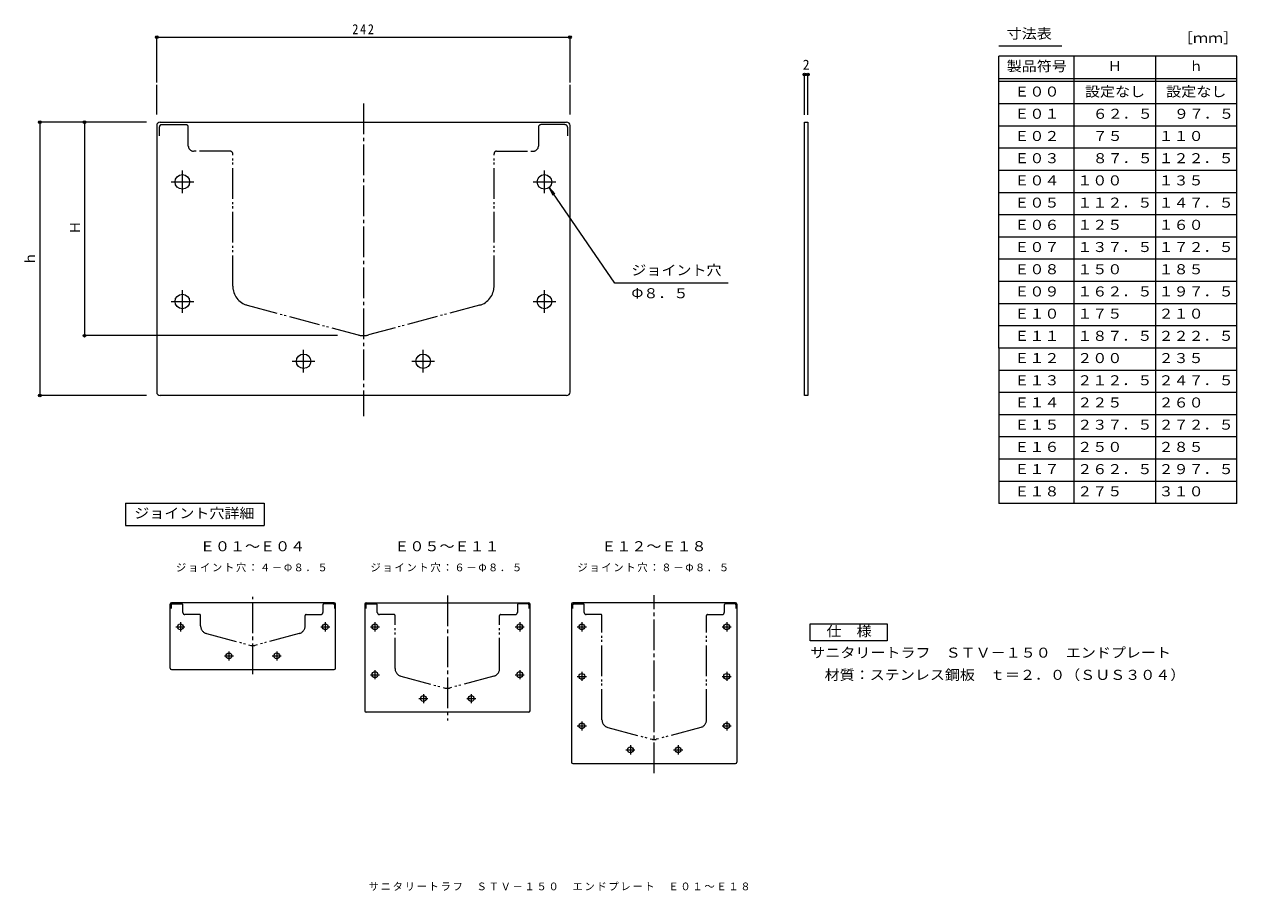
# Model space of a CAD drawing. Units: millimetres, scale not verified, with parts at other scales. Extents: x -357 to 353, y -266 to 242.
import ezdxf
from ezdxf.enums import TextEntityAlignment as Align

# ---------------------------------------------------------------- set-up
doc = ezdxf.new("R2010")
doc.units = ezdxf.units.MM
doc.header["$LTSCALE"] = 2
doc.header["$PDMODE"] = 32
doc.header["$PDSIZE"] = 1.6
doc.linetypes.add('CHAIN2', pattern=[12, 9, -1, 1, -1])
doc.linetypes.add('DOUBLE_CHAIN2', pattern=[12.8, 9, -1, 0.6, -0.6, 0.6, -1])
for name, color, linetype, lineweight in [('0-0_通り芯', 4, 'DOUBLE_CHAIN2', 9), ('0-F_092', 7, 'Continuous', 9), ('1-0_1-0ﾚｲﾔ', 4, 'Continuous', 9), ('1-1_1-1ﾚｲﾔ', 7, 'CHAIN2', 9), ('1-F_Hojo', 4, 'DOUBLE_CHAIN2', 9), ('2-0__2-c_Shi', 7, 'Continuous', 9), ('3-0__2-a_N_s', 2, 'Continuous', 9)]:
    doc.layers.add(name, color=color, linetype=linetype, lineweight=lineweight)
for name, color, linetype in [('2-F_2-Fﾚｲﾔ', 2, 'Continuous'), ('3-F', 2, 'Continuous'), ('F-F_F-Fﾚｲﾔ', 7, 'Continuous')]:
    doc.layers.add(name, color=color, linetype=linetype)
doc.styles.add('ＭＳ ゴシック', font='')
doc.styles.get('ＭＳ ゴシック').set_extended_font_data('MS Gothic')

msp = doc.modelspace()

# ---------------------------------------------------------------- linework, layer by layer
at = {"layer": '0-0_通り芯', "color": 7, "linetype": 'CHAIN2'}
msp.add_line((-158.205, 195.217), (-158.205, 12.101), dxfattribs=at)
at = {"layer": '0-0_通り芯', "linetype": 'Continuous'}
for p, q in [((-279.205, 182.335), (-279.205, 26.335)), ((-277.205, 184.335), (-39.205, 184.335)), ((-37.205, 26.335), (-37.205, 182.335)), ((100.076, 24.335), (100.076, 184.335)), ((-39.205, 24.335), (-277.205, 24.335))]:
    msp.add_line(p, q, dxfattribs=at)
at = {"layer": '0-0_通り芯'}
for p, q in [((-277.705, 181.335), (-277.705, 176.335)), ((-276.205, 182.835), (-262.205, 182.835)), ((-260.705, 170.335), (-260.705, 181.335)), ((-55.705, 181.335), (-55.705, 170.335)), ((-40.205, 182.835), (-54.205, 182.835)), ((-38.705, 181.335), (-38.705, 176.335)), ((-236.205, 167.335), (-257.705, 167.335)), ((-234.705, 88.251), (-234.705, 165.835)), ((-81.705, 88.252), (-81.705, 165.835)), ((-80.205, 167.335), (-58.705, 167.335)), ((-226.181, 77.143), (-161.181, 59.727)), ((-90.228, 77.143), (-155.228, 59.727))]:
    msp.add_line(p, q, dxfattribs=at)
at = {"layer": '0-0_通り芯', "linetype": 'CHAIN2'}
for p, q in [((-270.835, 149.335), (-257.575, 149.335)), ((-264.205, 142.705), (-264.205, 155.97)), ((-58.835, 149.335), (-45.575, 149.335)), ((-52.205, 142.705), (-52.205, 155.97)), ((-264.205, 72.705), (-264.205, 85.97)), ((-52.205, 72.705), (-52.205, 85.97)), ((-270.835, 79.335), (-257.575, 79.335)), ((-58.835, 79.335), (-45.575, 79.335)), ((-193.205, 37.705), (-193.205, 50.97)), ((-123.205, 37.705), (-123.205, 50.97)), ((-199.835, 44.335), (-186.575, 44.335)), ((-129.835, 44.335), (-116.575, 44.335))]:
    msp.add_line(p, q, dxfattribs=at)
at = {"layer": '0-0_通り芯', "linetype": 'Continuous'}
msp.add_lwpolyline([(102.076, 184.335), (102.076, 24.335), (100.076, 24.335)], dxfattribs=at)
for centre in [(-264.205, 149.335), (-52.205, 149.335), (-264.205, 79.335), (-52.205, 79.335), (-193.205, 44.335), (-123.205, 44.335)]:
    msp.add_circle(centre, 4.25, dxfattribs=at)
for centre, start, end in [((-277.205, 182.335), 90, 180), ((-39.205, 182.335), 0, 90), ((-277.205, 26.335), 180, 270), ((-39.205, 26.335), 270, 0)]:
    msp.add_arc(centre, 2, start, end, dxfattribs=at)
at = {"layer": '0-0_通り芯'}
for centre, radius, start, end in [((-276.205, 181.335), 1.5, 90, 180), ((-262.205, 181.335), 1.5, 0, 90), ((-54.205, 181.335), 1.5, 90, 180), ((-40.205, 181.335), 1.5, 0, 90), ((-257.705, 170.335), 3, 180, 270), ((-236.205, 165.835), 1.5, 0, 90), ((-80.205, 165.835), 1.5, 90, 180), ((-58.705, 170.335), 3, 270, 0), ((-223.205, 88.251), 11.5, 180, 254.99992), ((-93.205, 88.252), 11.5, 285.00007, 0), ((-158.205, 70.835), 11.5, 254.99992, 285.00008)]:
    msp.add_arc(centre, radius, start, end, dxfattribs=at)
at = {"layer": '0-F_092'}
for p, q in [((-279.205, 234.002), (-37.205, 234.002)), ((-279.205, 207.428), (-279.205, 234.002)), ((-37.205, 207.428), (-37.205, 234.002)), ((-279.205, 188.835), (-279.205, 206.176)), ((-37.205, 188.835), (-37.205, 206.176)), ((100.076, 188.586), (100.076, 212.861)), ((100.076, 212.261), (102.076, 212.261)), ((102.076, 188.586), (102.076, 212.861)), ((-285.205, 184.335), (-348.249, 184.335)), ((-347.649, 184.335), (-347.649, 24.335)), ((-321.499, 184.335), (-321.499, 59.335)), ((-49.482, 146.072), (-47.219, 141.613)), ((-49.482, 146.072), (-46.142, 142.35)), ((-11.055, 89.952), (-49.482, 146.072)), ((55.478, 89.952), (-11.055, 89.952)), ((-173.349, 59.335), (-322.1, 59.335)), ((-285.205, 24.335), (-348.249, 24.335))]:
    msp.add_line(p, q, dxfattribs=at)
at = {"layer": '0-F_092', "color": 4}
msp.add_line((100.076, 184.335), (102.076, 184.335), dxfattribs=at)
at = {"layer": '0-F_092'}
for p in [(-279.205, 234.002), (-37.205, 234.002), (100.076, 212.261), (102.076, 212.261), (-347.649, 184.335), (-321.499, 184.335), (-321.499, 59.335), (-347.649, 24.335)]:
    msp.add_point(p, dxfattribs=at)
at = {"layer": '1-0_1-0ﾚｲﾔ'}
for p, q in [((-271.312, -135.323), (-271.312, -97.923)), ((-175.312, -97.123), (-270.512, -97.123)), ((-174.512, -135.323), (-174.512, -97.923)), ((-157.441, -97.923), (-157.441, -160.323)), ((-156.641, -97.123), (-61.441, -97.123)), ((-60.641, -160.323), (-60.641, -97.923)), ((-36.287, -97.923), (-36.287, -190.323)), ((59.713, -97.123), (-35.487, -97.123)), ((60.513, -97.923), (60.513, -190.323)), ((-270.512, -136.123), (-175.312, -136.123)), ((-61.441, -161.123), (-156.641, -161.123)), ((-35.487, -191.123), (59.713, -191.123))]:
    msp.add_line(p, q, dxfattribs=at)
at = {"layer": '1-0_1-0ﾚｲﾔ', "linetype": 'CHAIN2'}
for p, q in [((-267.964, -111.123), (-262.66, -111.123)), ((-265.312, -108.469), (-265.312, -113.775)), ((-183.164, -111.123), (-177.86, -111.123)), ((-180.512, -108.469), (-180.512, -113.775)), ((-154.093, -111.123), (-148.789, -111.123)), ((-151.441, -108.469), (-151.441, -113.775)), ((-69.293, -111.123), (-63.989, -111.123)), ((-66.641, -108.469), (-66.641, -113.775)), ((-32.939, -111.123), (-27.635, -111.123)), ((-30.287, -108.469), (-30.287, -113.775)), ((51.861, -111.123), (57.165, -111.123)), ((54.513, -108.469), (54.513, -113.775)), ((-236.912, -125.469), (-236.912, -130.775)), ((-208.912, -125.469), (-208.912, -130.775)), ((-239.564, -128.123), (-234.26, -128.123)), ((-211.564, -128.123), (-206.26, -128.123)), ((-154.093, -139.123), (-148.789, -139.123)), ((-151.441, -136.469), (-151.441, -141.775)), ((-69.293, -139.123), (-63.989, -139.123)), ((-66.641, -136.469), (-66.641, -141.775)), ((-32.939, -140.123), (-27.635, -140.123)), ((-30.287, -137.469), (-30.287, -142.775)), ((51.861, -140.123), (57.165, -140.123)), ((54.513, -137.469), (54.513, -142.775)), ((-125.693, -153.123), (-120.389, -153.123)), ((-123.041, -150.469), (-123.041, -155.775)), ((-97.693, -153.123), (-92.389, -153.123)), ((-95.041, -150.469), (-95.041, -155.775)), ((-32.939, -169.123), (-27.635, -169.123)), ((-30.287, -166.469), (-30.287, -171.775)), ((51.861, -169.123), (57.165, -169.123)), ((54.513, -166.469), (54.513, -171.775)), ((-4.539, -183.123), (0.765, -183.123)), ((-1.887, -180.469), (-1.887, -185.775)), ((23.461, -183.123), (28.765, -183.123)), ((26.113, -180.469), (26.113, -185.775))]:
    msp.add_line(p, q, dxfattribs=at)
at = {"layer": '1-0_1-0ﾚｲﾔ'}
for centre in [(-265.312, -111.123), (-180.512, -111.123), (-151.441, -111.123), (-66.641, -111.123), (-30.287, -111.123), (54.513, -111.123), (-236.912, -128.123), (-208.912, -128.123), (-151.441, -139.123), (-66.641, -139.123), (-30.287, -140.123), (54.513, -140.123), (-123.041, -153.123), (-95.041, -153.123), (-30.287, -169.123), (54.513, -169.123), (-1.887, -183.123), (26.113, -183.123)]:
    msp.add_circle(centre, 1.7, dxfattribs=at)
for centre, start, end in [((-270.512, -97.923), 90, 180), ((-175.312, -97.923), 0, 90), ((-156.641, -97.923), 90, 180), ((-61.441, -97.923), 0, 90), ((-35.487, -97.923), 90, 180), ((59.713, -97.923), 0, 90), ((-270.512, -135.323), 180, 270), ((-175.312, -135.323), 270, 0), ((-156.641, -160.323), 180, 270), ((-61.441, -160.323), 270, 0), ((-35.487, -190.323), 180, 270), ((59.713, -190.323), 270, 0)]:
    msp.add_arc(centre, 0.8, start, end, dxfattribs=at)
at = {"layer": '1-1_1-1ﾚｲﾔ'}
for p, q in [((-222.912, -138.845), (-222.912, -93.611)), ((-109.041, -92.77), (-109.041, -166.017)), ((12.113, -196.821), (12.113, -92.489))]:
    msp.add_line(p, q, dxfattribs=at)
at = {"layer": '1-F_Hojo', "color": 7, "linetype": 'Continuous'}
for p, q in [((-297.469, -38.808), (-216.313, -38.808)), ((-297.469, -38.808), (-297.469, -51.808)), ((-216.313, -38.808), (-216.313, -51.808)), ((-297.469, -51.808), (-216.313, -51.808))]:
    msp.add_line(p, q, dxfattribs=at)
at = {"layer": '1-F_Hojo'}
for p, q in [((-270.712, -98.323), (-270.712, -100.323)), ((-270.112, -97.723), (-264.512, -97.723)), ((-263.912, -102.723), (-263.912, -98.323)), ((-181.912, -98.323), (-181.912, -102.723)), ((-175.712, -97.723), (-181.312, -97.723)), ((-175.112, -98.323), (-175.112, -100.323)), ((-156.841, -98.323), (-156.841, -100.323)), ((-156.241, -97.723), (-150.641, -97.723)), ((-150.041, -102.723), (-150.041, -98.323)), ((-68.041, -98.323), (-68.041, -102.723)), ((-61.841, -97.723), (-67.441, -97.723)), ((-61.241, -98.323), (-61.241, -100.323)), ((-35.687, -98.323), (-35.687, -100.323)), ((-35.087, -97.723), (-29.487, -97.723)), ((-28.887, -102.723), (-28.887, -98.323)), ((53.113, -98.323), (53.113, -102.723)), ((59.313, -97.723), (53.713, -97.723)), ((59.913, -98.323), (59.913, -100.323)), ((-254.112, -103.923), (-262.712, -103.923)), ((-253.512, -110.556), (-253.512, -104.523)), ((-192.312, -110.556), (-192.312, -104.523)), ((-191.712, -103.923), (-183.112, -103.923)), ((-140.241, -103.923), (-148.841, -103.923)), ((-139.641, -135.556), (-139.641, -104.523)), ((-78.441, -135.556), (-78.441, -104.523)), ((-77.841, -103.923), (-69.241, -103.923)), ((-19.087, -103.923), (-27.687, -103.923)), ((-18.487, -165.556), (-18.487, -104.523)), ((42.713, -165.556), (42.713, -104.523)), ((43.313, -103.923), (51.913, -103.923)), ((-250.102, -115), (-224.102, -121.966)), ((-195.721, -115), (-221.721, -121.966)), ((-136.232, -140), (-110.232, -146.966)), ((-81.851, -140), (-107.851, -146.966)), ((-15.078, -170), (10.922, -176.966)), ((39.303, -170), (13.303, -176.966))]:
    msp.add_line(p, q, dxfattribs=at)
for centre, radius, start, end in [((-270.112, -98.323), 0.6, 90, 180), ((-264.512, -98.323), 0.6, 0, 90), ((-181.312, -98.323), 0.6, 90, 180), ((-175.712, -98.323), 0.6, 0, 90), ((-156.241, -98.323), 0.6, 90, 180), ((-150.641, -98.323), 0.6, 0, 90), ((-67.441, -98.323), 0.6, 90, 180), ((-61.841, -98.323), 0.6, 0, 90), ((-35.087, -98.323), 0.6, 90, 180), ((-29.487, -98.323), 0.6, 0, 90), ((53.713, -98.323), 0.6, 90, 180), ((59.313, -98.323), 0.6, 0, 90), ((-262.712, -102.723), 1.2, 180, 270), ((-254.112, -104.523), 0.6, 0, 90), ((-191.712, -104.523), 0.6, 90, 180), ((-183.112, -102.723), 1.2, 270, 0), ((-148.841, -102.723), 1.2, 180, 270), ((-140.241, -104.523), 0.6, 0, 90), ((-77.841, -104.523), 0.6, 90, 180), ((-69.241, -102.723), 1.2, 270, 0), ((-27.687, -102.723), 1.2, 180, 270), ((-19.087, -104.523), 0.6, 0, 90), ((43.313, -104.523), 0.6, 90, 180), ((51.913, -102.723), 1.2, 270, 0), ((-248.912, -110.556), 4.6, 180, 255.00003), ((-196.912, -110.556), 4.6, 284.99999, 0), ((-222.912, -117.523), 4.6, 254.99998, 285.00009), ((-135.041, -135.556), 4.6, 180, 254.9999), ((-83.041, -135.556), 4.6, 285.00005, 0), ((-109.041, -142.523), 4.6, 254.99992, 285.00008), ((-13.887, -165.556), 4.6, 180, 255), ((38.113, -165.556), 4.6, 284.99997, 0), ((12.113, -172.523), 4.6, 255.00008, 284.99992)]:
    msp.add_arc(centre, radius, start, end, dxfattribs=at)
at = {"layer": '2-0__2-c_Shi'}
for p, q in [((213.947, 228.876), (250.828, 228.876)), ((353.178, 222.899), (213.947, 222.899)), ((213.947, 130.01), (213.947, 222.899)), ((258.013, 130.01), (258.013, 222.899)), ((305.596, 222.899), (305.596, 130.01)), ((353.178, 130.01), (353.178, 222.899)), ((213.947, 209.899), (353.178, 209.899)), ((353.178, 208.01), (213.947, 208.01)), ((353.178, 195.01), (213.947, 195.01)), ((353.178, 182.01), (213.947, 182.01)), ((353.178, 169.01), (213.947, 169.01)), ((353.178, 156.01), (213.947, 156.01)), ((353.178, 143.01), (213.947, 143.01)), ((353.178, 130.01), (213.947, 130.01)), ((213.947, 52.01), (213.947, 130.01)), ((258.013, 52.01), (258.013, 130.01)), ((305.596, 130.01), (305.596, 52.01)), ((353.178, 52.01), (353.178, 130.01)), ((353.178, 117.01), (213.947, 117.01)), ((353.178, 104.01), (213.947, 104.01)), ((353.178, 91.01), (213.947, 91.01)), ((353.178, 78.01), (213.947, 78.01)), ((353.178, 65.01), (213.947, 65.01)), ((353.178, 52.01), (213.947, 52.01)), ((213.947, 52.01), (213.947, -38.99)), ((258.013, -38.99), (258.013, 52.01)), ((305.596, 52.01), (305.596, -38.99)), ((353.178, -38.99), (353.178, 52.01)), ((353.178, 39.01), (213.947, 39.01)), ((353.178, 26.01), (213.947, 26.01)), ((353.178, 13.01), (213.947, 13.01)), ((353.178, 0.01), (213.947, 0.01)), ((353.178, -12.99), (213.947, -12.99)), ((353.178, -25.99), (213.947, -25.99)), ((353.178, -38.99), (213.947, -38.99))]:
    msp.add_line(p, q, dxfattribs=at)
at = {"layer": '3-0__2-a_N_s'}
for p, q in [((103.484, -109.336), (148.484, -109.336)), ((103.484, -119.336), (103.484, -109.336)), ((148.484, -109.336), (148.484, -119.336)), ((148.484, -119.336), (103.484, -119.336))]:
    msp.add_line(p, q, dxfattribs=at)

# ---------------------------------------------------------------- texts
at = {"layer": '0-F_092', "color": 2, "style": 'ＭＳ ゴシック'}
msp.add_text('2', height=5.865, dxfattribs=at).set_placement((99.076, 213.261), align=Align.BOTTOM_LEFT)
for s, p in [('Ｈ', (-322.33, 118.585)), ('ｈ', (-348.649, 100.335))]:
    msp.add_text(s, height=5.865, rotation=90, dxfattribs=at).set_placement(p, align=Align.BOTTOM_LEFT)
at = {"layer": '0-F_092', "color": 2, "style": 'ＭＳ ゴシック', "width": 1.1}
for s, p in [('ジョイント穴', (-1.302, 92.969)), ('Φ８．５', (-1.302, 79.458))]:
    msp.add_text(s, height=5.865, dxfattribs=at).set_placement(p, align=Align.BOTTOM_LEFT)
at = {"layer": '0-F_092', "color": 2, "insert": (-164.705, 235.802), "char_height": 5.865, "attachment_point": 7, "style": 'ＭＳ ゴシック'}
msp.add_mtext('\\T1.27;\\W0.9;242', dxfattribs=at)
at = {"layer": '1-F_Hojo', "color": 2, "style": 'ＭＳ ゴシック', "width": 1.1}
for s, p in [('ジョイント穴詳細', (-292.391, -49.308)), ('Ｅ０１～Ｅ０４', (-253.912, -68.637)), ('Ｅ０５～Ｅ１１', (-140.041, -68.637)), ('Ｅ１２～Ｅ１８', (-18.887, -68.637))]:
    msp.add_text(s, height=5.865, dxfattribs=at).set_placement(p, align=Align.BOTTOM_LEFT)
at = {"layer": '1-F_Hojo', "color": 7, "char_height": 4.399, "attachment_point": 7, "style": 'ＭＳ ゴシック'}
for s, insert in [('\\T1.17;ジョイント穴：４－Φ８．５', (-267.912, -79.111)), ('\\T1.17;ジョイント穴：６－Φ８．５', (-154.041, -79.111)), ('\\T1.17;ジョイント穴：８－Φ８．５', (-32.887, -79.111))]:
    msp.add_mtext(s, dxfattribs=dict(at, insert=insert))
at = {"layer": '2-F_2-Fﾚｲﾔ', "style": 'ＭＳ ゴシック', "width": 1.1}
for s, p in [('寸法表', (218.48, 231.426)), ('［ｍｍ］', (318.754, 228.876)), ('製品符号', (218.48, 212.399)), ('設定なし', (264.304, 197.51)), ('設定なし', (311.886, 197.51)), ('Ｅ００', (222.98, 197.51)), ('Ｅ０１', (222.98, 184.51)), ('６２．５', (268.804, 184.51)), ('９７．５', (316.387, 184.51)), ('Ｅ０２', (222.98, 171.51)), ('７５', (268.804, 171.51)), ('１１０', (307.387, 171.51)), ('Ｅ０３', (222.98, 158.51)), ('８７．５', (268.804, 158.51)), ('１２２．５', (307.387, 158.51)), ('Ｅ０４', (222.98, 145.51)), ('１００', (259.804, 145.51)), ('１３５', (307.387, 145.51)), ('Ｅ０５', (222.98, 132.51)), ('１１２．５', (259.804, 132.51)), ('１４７．５', (307.387, 132.51)), ('Ｅ０６', (222.98, 119.51)), ('１２５', (259.804, 119.51)), ('１６０', (307.387, 119.51)), ('Ｅ０７', (222.98, 106.51)), ('１３７．５', (259.804, 106.51)), ('１７２．５', (307.387, 106.51)), ('Ｅ０８', (222.98, 93.51)), ('１５０', (259.804, 93.51)), ('１８５', (307.387, 93.51)), ('Ｅ０９', (222.98, 80.51)), ('１６２．５', (259.804, 80.51)), ('１９７．５', (307.387, 80.51)), ('Ｅ１０', (222.98, 67.51)), ('１７５', (259.804, 67.51)), ('２１０', (307.387, 67.51)), ('Ｅ１１', (222.98, 54.51)), ('１８７．５', (259.804, 54.51)), ('２２２．５', (307.387, 54.51)), ('Ｅ１２', (222.98, 41.51)), ('２００', (259.804, 41.51)), ('２３５', (307.387, 41.51)), ('Ｅ１３', (222.98, 28.51)), ('２１２．５', (259.804, 28.51)), ('２４７．５', (307.387, 28.51)), ('Ｅ１４', (222.98, 15.51)), ('２２５', (259.804, 15.51)), ('２６０', (307.387, 15.51)), ('Ｅ１５', (222.98, 2.51)), ('２３７．５', (259.804, 2.51)), ('２７２．５', (307.387, 2.51)), ('Ｅ１６', (222.98, -10.49)), ('２５０', (259.804, -10.49)), ('２８５', (307.387, -10.49)), ('Ｅ１７', (222.98, -23.49)), ('２６２．５', (259.804, -23.49)), ('２９７．５', (307.387, -23.49)), ('Ｅ１８', (222.98, -36.49)), ('２７５', (259.804, -36.49)), ('３１０', (307.387, -36.49))]:
    msp.add_text(s, height=5.865, dxfattribs=at).set_placement(p, align=Align.BOTTOM_LEFT)
at = {"layer": '2-F_2-Fﾚｲﾔ', "style": 'ＭＳ ゴシック'}
for s, p in [('ｈ', (325.387, 212.399)), ('Ｈ', (277.804, 212.399))]:
    msp.add_text(s, height=5.865, dxfattribs=at).set_placement(p, align=Align.BOTTOM_LEFT)
at = {"layer": '3-F', "style": 'ＭＳ ゴシック', "width": 1.1}
for s, p in [('仕\u3000様', (112.984, -118.336)), ('サニタリートラフ\u3000ＳＴＶ－１５０\u3000エンドプレート', (103.484, -130.92)), ('材質：ステンレス鋼板\u3000ｔ＝２．０（ＳＵＳ３０４）', (111.871, -143.92))]:
    msp.add_text(s, height=5.865, dxfattribs=at).set_placement(p, align=Align.BOTTOM_LEFT)
at = {"layer": 'F-F_F-Fﾚｲﾔ', "insert": (-155.1, -265.6), "char_height": 4.399, "attachment_point": 7, "style": 'ＭＳ ゴシック'}
msp.add_mtext('\\T1.17;サニタリートラフ\u3000ＳＴＶ－１５０\u3000エンドプレート\u3000Ｅ０１～Ｅ１８', dxfattribs=at)

doc.saveas('drawing.dxf')
